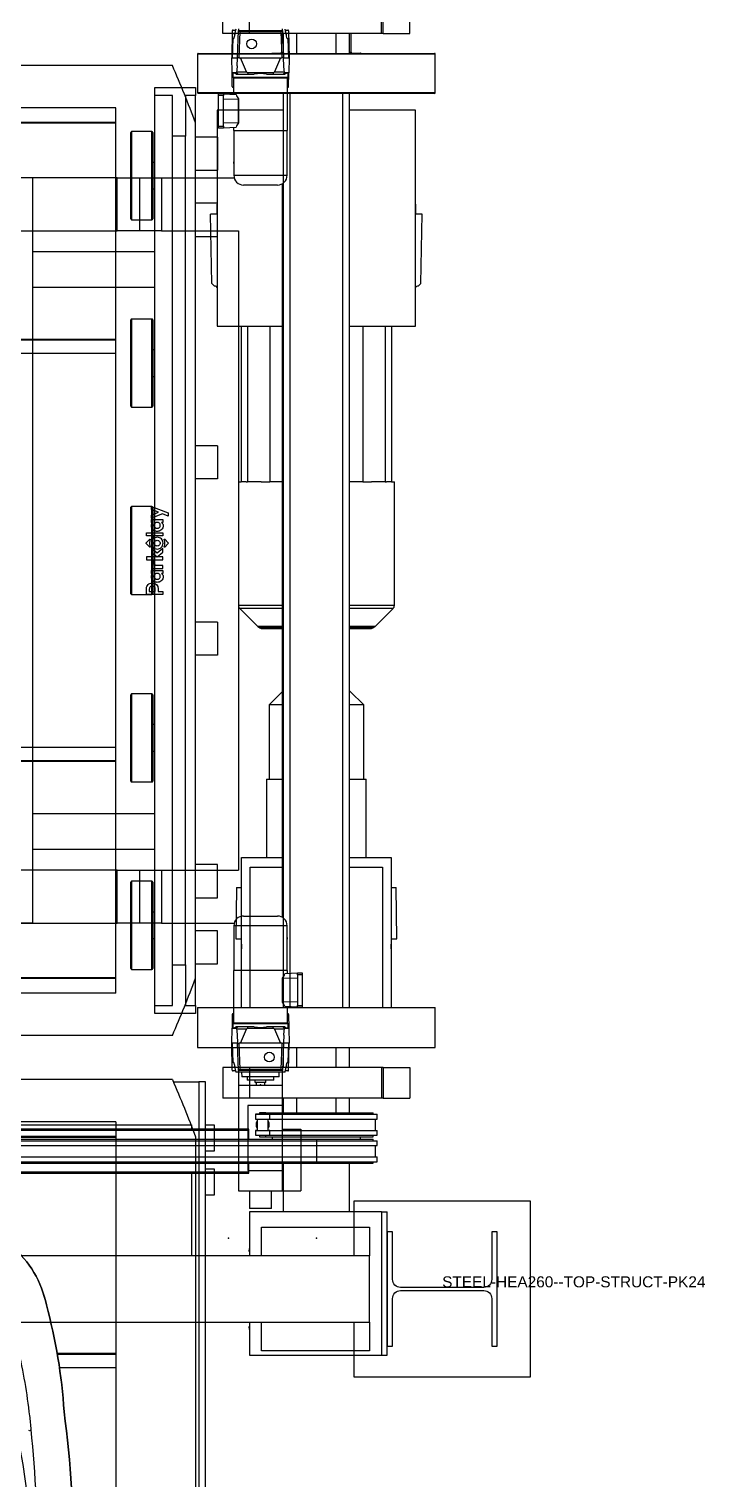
# Model space of a CAD drawing. Header units: millimetres. Extents: x 1221 to 3946, y 1119 to 5234.
# Drawn here: x 2786 to 2939.4, y 3969.9 to 4299 of the extents above; entities that cross this region are included whole.
import ezdxf

# ---------------------------------------------------------------- set-up
doc = ezdxf.new("R2010")
doc.units = ezdxf.units.MM
doc.set_wipeout_variables(frame=1)
doc.linetypes.add('PHANTOM', pattern=[12.7, 6.35, -1.27, 1.27, -1.27, 1.27, -1.27])
for name, color, linetype in [('PK24-LOGO', 7, 'Continuous'), ('PK24E', 7, 'Continuous'), ('PK24E-COMP-CAR', 7, 'Continuous'), ('PK24E-STRUCT-STEEL', 254, 'Continuous'), ('PKE24E-HIDDEN', 7, 'Continuous')]:
    doc.layers.add(name, color=color, linetype=linetype)
for name, color, linetype, true_color in [('PK24E-COMP-PALLET', 132, 'Continuous', 0x00b7c8), ('PK24E-HELPER', 253, 'PHANTOM', 0xa1a1a1), ('PK24E-SYS-LIFT', 31, 'Continuous', 0xffcc5a), ('PK24E-SYS-SHELF', 31, 'Continuous', 0xffcc5a)]:
    doc.layers.add(name, color=color, linetype=linetype, true_color=true_color)
doc.styles.get("Standard").update_dxf_attribs({"font": 'arial.ttf'})

# ---------------------------------------------------------------- blocks, each defined once
blk = doc.blocks.new('ELIFTTT-CHASIS--TOP-COMP-PKE24')
at = {"layer": 'PK24E-SYS-LIFT'}
for p, q in [((275.86, 117.85), (275.75, 111.75)), ((275.94, 116.1), (275.79, 111.75)), ((275.96, 115.62), (275.92, 115.63)), ((275.94, 116.1), (276.18, 116.1)), ((276.06, 118.05), (276.61, 118.05)), ((277.04, 111.91), (277.26, 117.91)), ((277.28, 118.3), (277.26, 117.91)), ((277.55, 117.61), (277.26, 117.91)), ((277.26, 117.91), (287.24, 117.91)), ((277.55, 117.61), (277.34, 111.91)), ((286.95, 117.61), (277.55, 117.61)), ((287.24, 117.91), (286.95, 117.61)), ((287.16, 111.91), (286.95, 117.61)), ((287.24, 117.91), (287.22, 118.3)), ((287.24, 117.91), (287.46, 111.91)), ((287.89, 118.05), (288.44, 118.05)), ((288.32, 116.1), (288.56, 116.1)), ((288.71, 111.75), (288.56, 116.1)), ((288.64, 117.85), (288.75, 111.75)), ((275.88, 114.18), (275.91, 114.17)), ((277.03, 111.69), (277.34, 111.91)), ((277.04, 111.91), (277.03, 111.69)), ((277.41, 111.75), (277.34, 111.91)), ((287.09, 111.75), (287.16, 111.91)), ((287.47, 111.69), (287.16, 111.91)), ((287.46, 111.91), (287.47, 111.69)), ((275.67, 111.75), (275.73, 108.41)), ((275.67, 111.75), (277.04, 111.75)), ((276.97, 109.94), (277.03, 111.69)), ((277.41, 111.75), (277.69, 111.75)), ((279.06, 108.55), (277.69, 111.75)), ((277.69, 111.75), (286.81, 111.75)), ((286.81, 111.75), (285.44, 108.55)), ((286.81, 111.75), (287.09, 111.75)), ((287.46, 111.75), (288.83, 111.75)), ((287.53, 109.94), (287.47, 111.69)), ((288.77, 108.41), (288.83, 111.75)), ((275.73, 108.41), (276, 108.14)), ((275.73, 108.41), (276.78, 108.41)), ((275.86, 105.25), (275.81, 108.33)), ((276, 108.31), (276, 107.35)), ((276, 107.35), (288.5, 107.35)), ((276.1, 107.18), (276.1, 103.44)), ((276.1, 107.18), (282.25, 107.18)), ((276.78, 108.41), (277.13, 108)), ((277.13, 108), (276.81, 108)), ((276.83, 108.55), (279.06, 108.55)), ((279.43, 108), (277.13, 108)), ((279.06, 108.55), (279.3, 108.41)), ((279.3, 108.41), (285.2, 108.41)), ((279.3, 108.41), (279.43, 108)), ((280.85, 108), (279.43, 108)), ((282.25, 107.18), (288.4, 107.18)), ((285.07, 108), (283.65, 108)), ((285.2, 108.41), (285.07, 108)), ((287.37, 108), (285.07, 108)), ((285.2, 108.41), (285.44, 108.55)), ((285.44, 108.55), (287.67, 108.55)), ((287.72, 108.41), (287.37, 108)), ((287.69, 108), (287.37, 108)), ((287.72, 108.41), (288.77, 108.41)), ((288.4, 95.25), (288.4, 107.18)), ((288.5, 108.14), (288.77, 108.41)), ((288.5, 107.35), (288.5, 108.31)), ((288.64, 105.25), (288.69, 108.33)), ((272.75, 103.18), (272.75, 103.68)), ((272.75, 103.68), (273.85, 103.68)), ((272.75, 96.28), (272.75, 103.18)), ((273.85, 103.18), (272.75, 103.18)), ((273.85, 103.68), (273.85, 103.18)), ((273.85, 103.56), (276.71, 103.41)), ((273.85, 96.28), (273.85, 103.18)), ((273.85, 102.45), (277.25, 102.38)), ((276.06, 105.05), (276.1, 105.05)), ((277.25, 102.45), (277.25, 102.38)), ((277.25, 97.08), (277.25, 102.38)), ((277.25, 102.38), (277.25, 102.38)), ((277.3, 102.38), (277.25, 102.38)), ((277.3, 97.08), (277.3, 102.38)), ((288.4, 105.05), (288.44, 105.05)), ((272.75, 95.78), (272.75, 96.28)), ((272.75, 96.28), (273.85, 96.28)), ((273.85, 95.78), (272.75, 95.78)), ((273.85, 97), (277.25, 97.08)), ((273.85, 96.28), (273.85, 95.78)), ((273.85, 95.9), (276.71, 96.05)), ((276.1, 96.02), (276.1, 95.25)), ((277.25, 97.08), (277.25, 97.08)), ((277.25, 97.01), (277.25, 97.08)), ((277.3, 97.08), (277.25, 97.08)), ((276.1, 95.25), (288.4, 95.25)), ((276.2, 95.25), (276.2, 88.12)), ((288.3, 85.1), (288.3, 95.25)), ((276.2, 88.12), (276.2, 87.8)), ((276.2, 87.8), (276.2, 85.1)), ((249.75, 84.5), (68.85, 84.5)), ((249.75, 72.5), (249.75, 84.5)), ((249.75, 84.5), (254.75, 84.5)), ((254.75, 84.5), (254.75, 72.5)), ((254.75, 84.5), (259.75, 84.5)), ((259.75, 84.5), (259.75, 72.5)), ((259.75, 84.5), (276.28, 84.5)), ((276.2, 85.1), (288.3, 85.1)), ((286.1, 82.9), (278.4, 82.9)), ((287.25, -83.22), (287.25, 83.22)), ((81.39, 72.5), (249.75, 72.5)), ((254.75, 72.5), (249.75, 72.5)), ((259.75, 72.5), (254.75, 72.5)), ((259.75, 72.5), (277.25, 72.5)), ((277.25, 72.5), (277.25, -72.5)), ((249.75, -72.5), (81.39, -72.5)), ((249.75, -84.5), (249.75, -72.5)), ((249.75, -72.5), (254.75, -72.5)), ((254.75, -72.5), (254.75, -84.5)), ((254.75, -72.5), (259.75, -72.5)), ((259.75, -72.5), (259.75, -84.5)), ((259.75, -72.5), (277.25, -72.5)), ((201.2, -84.5), (249.75, -84.5)), ((254.75, -84.5), (249.75, -84.5)), ((259.75, -84.5), (254.75, -84.5)), ((259.75, -84.5), (276.28, -84.5)), ((276.2, -85.1), (276.2, -95.25)), ((288.3, -85.1), (276.2, -85.1)), ((278.4, -82.9), (286.1, -82.9)), ((288.3, -87.8), (288.3, -85.1)), ((288.3, -88.12), (288.3, -87.8)), ((288.3, -95.25), (288.3, -88.12)), ((276.1, -95.25), (276.1, -107.18)), ((288.4, -95.25), (276.1, -95.25)), ((288.4, -96.02), (288.4, -95.25)), ((287.2, -97.08), (287.2, -102.38)), ((287.2, -97.08), (287.25, -97.08)), ((290.65, -97), (287.25, -97.08)), ((287.25, -97.01), (287.25, -97.08)), ((287.25, -97.08), (287.25, -102.38)), ((287.25, -97.08), (287.25, -97.08)), ((290.65, -95.9), (287.79, -96.05)), ((290.65, -96.28), (290.65, -95.78)), ((290.65, -95.78), (291.75, -95.78)), ((291.75, -96.28), (290.65, -96.28)), ((290.65, -96.28), (290.65, -103.18)), ((291.75, -95.78), (291.75, -96.28)), ((291.75, -96.28), (291.75, -103.18)), ((275.86, -105.25), (275.81, -108.33)), ((276.1, -105.05), (276.06, -105.05)), ((287.2, -102.38), (287.25, -102.38)), ((290.65, -102.45), (287.25, -102.38)), ((287.25, -102.38), (287.25, -102.38)), ((287.25, -102.45), (287.25, -102.38)), ((290.65, -103.56), (287.79, -103.41)), ((288.4, -107.18), (288.4, -103.44)), ((288.44, -105.05), (288.4, -105.05)), ((288.64, -105.25), (288.69, -108.33)), ((290.65, -103.18), (291.75, -103.18)), ((290.65, -103.68), (290.65, -103.18)), ((291.75, -103.68), (290.65, -103.68)), ((291.75, -103.18), (291.75, -103.68)), ((275.73, -108.41), (275.67, -111.75)), ((276, -108.14), (275.73, -108.41)), ((276.78, -108.41), (275.73, -108.41)), ((276, -107.35), (276, -108.31)), ((288.5, -107.35), (276, -107.35)), ((282.25, -107.18), (276.1, -107.18)), ((276.78, -108.41), (277.13, -108)), ((276.81, -108), (277.13, -108)), ((279.06, -108.55), (276.83, -108.55)), ((277.13, -108), (279.43, -108)), ((277.69, -111.75), (279.06, -108.55)), ((279.3, -108.41), (279.06, -108.55)), ((279.3, -108.41), (279.43, -108)), ((285.2, -108.41), (279.3, -108.41)), ((279.43, -108), (280.85, -108)), ((288.4, -107.18), (282.25, -107.18)), ((283.65, -108), (285.07, -108)), ((285.2, -108.41), (285.07, -108)), ((285.07, -108), (287.37, -108)), ((285.44, -108.55), (285.2, -108.41)), ((285.44, -108.55), (286.81, -111.75)), ((287.67, -108.55), (285.44, -108.55)), ((287.72, -108.41), (287.37, -108)), ((287.37, -108), (287.69, -108)), ((288.77, -108.41), (287.72, -108.41)), ((288.5, -108.31), (288.5, -107.35)), ((288.77, -108.41), (288.5, -108.14)), ((288.83, -111.75), (288.77, -108.41)), ((277.04, -111.75), (275.67, -111.75)), ((275.86, -117.85), (275.75, -111.75)), ((275.79, -111.75), (275.94, -116.1)), ((276.97, -109.94), (277.03, -111.69)), ((277.03, -111.69), (277.34, -111.91)), ((277.04, -111.91), (277.03, -111.69)), ((277.41, -111.75), (277.34, -111.91)), ((277.69, -111.75), (277.41, -111.75)), ((286.81, -111.75), (277.69, -111.75)), ((287.09, -111.75), (286.81, -111.75)), ((287.09, -111.75), (287.16, -111.91)), ((287.47, -111.69), (287.16, -111.91)), ((287.46, -111.91), (287.47, -111.69)), ((288.83, -111.75), (287.46, -111.75)), ((287.53, -109.94), (287.47, -111.69)), ((288.56, -116.1), (288.71, -111.75)), ((288.64, -117.85), (288.75, -111.75)), ((277.26, -117.91), (277.04, -111.91)), ((277.34, -111.91), (277.55, -117.61)), ((286.95, -117.61), (287.16, -111.91)), ((287.46, -111.91), (287.24, -117.91)), ((288.62, -114.18), (288.59, -114.17)), ((276.18, -116.1), (275.94, -116.1)), ((276.61, -118.05), (276.06, -118.05)), ((277.28, -118.3), (276.68, -118.3)), ((277.25, -118.3), (277.25, -121.25)), ((277.26, -117.91), (277.55, -117.61)), ((287.24, -117.91), (277.26, -117.91)), ((277.26, -117.91), (277.28, -118.3)), ((287.22, -118.3), (277.28, -118.3)), ((277.55, -117.61), (286.95, -117.61)), ((277.97, -118.3), (278.03, -119.4)), ((286.47, -119.4), (286.53, -118.3)), ((286.95, -117.61), (287.24, -117.91)), ((287.22, -118.3), (287.24, -117.91)), ((287.82, -118.3), (287.22, -118.3)), ((287.25, -121.25), (287.25, -118.3)), ((288.44, -118.05), (287.89, -118.05)), ((288.56, -116.1), (288.32, -116.1)), ((288.54, -115.62), (288.58, -115.63)), ((277.25, -121.25), (287.25, -121.25)), ((277.25, -121.25), (277.25, -145.25)), ((286.47, -119.4), (278.03, -119.4)), ((279.25, -119.4), (279.25, -120.1)), ((285.25, -120.1), (279.25, -120.1)), ((281, -120.1), (281, -120.6)), ((281, -120.6), (281.1, -120.7)), ((281, -120.6), (283.5, -120.6)), ((283.4, -120.7), (281.1, -120.7)), ((281.25, -120.7), (281.25, -121.25)), ((283.25, -121.25), (283.25, -120.7)), ((283.4, -120.7), (283.5, -120.6)), ((283.5, -120.6), (283.5, -120.1)), ((285.25, -120.1), (285.25, -119.4)), ((287.25, -125.85), (287.25, -121.25)), ((287.25, -125.85), (279.35, -125.85)), ((279.35, -125.85), (279.35, -140.65)), ((281.1, -127.88), (281.1, -128.98)), ((282.02, -127.88), (281.1, -127.88)), ((282.02, -127.55), (282.02, -127.88)), ((283.48, -127.55), (282.02, -127.55)), ((283.48, -127.88), (283.48, -127.55)), ((284.4, -127.88), (283.48, -127.88)), ((284.4, -128.98), (284.4, -127.88)), ((287.25, -140.65), (287.25, -125.85)), ((281.1, -128.98), (281.48, -128.98)), ((281.1, -131.52), (281.1, -132.62)), ((281.48, -131.52), (281.1, -131.52)), ((281.48, -128.98), (281.48, -131.52)), ((284.02, -128.98), (284.4, -128.98)), ((284.02, -131.52), (284.02, -128.98)), ((284.4, -131.52), (284.02, -131.52)), ((284.4, -132.62), (284.4, -131.52)), ((287.25, -131.25), (291.45, -131.25)), ((291.45, -131.25), (291.45, -145.25)), ((281.1, -132.62), (282.02, -132.62)), ((282.02, -132.62), (282.02, -132.95)), ((282.02, -132.95), (283.48, -132.95)), ((283.48, -132.62), (284.4, -132.62)), ((283.48, -132.95), (283.48, -132.62)), ((279.35, -140.65), (287.25, -140.65)), ((287.25, -145.25), (287.25, -140.65)), ((277.25, -145.25), (287.25, -145.25)), ((279.75, -145.25), (279.75, -149.25)), ((284.75, -149.25), (284.75, -145.25)), ((287.25, -145.25), (291.45, -145.25)), ((284.75, -149.25), (279.75, -149.25))]:
    blk.add_line(p, q, dxfattribs=at)
for centre in [(280.25, 114.91), (284.25, -114.91)]:
    blk.add_circle(centre, 1.1, dxfattribs=at)
for centre, radius, start, end in [((276.06, 117.85), 0.2, 90, 179), ((276.75, 117), 0.45, 132.2453, 204.5747), ((287.75, 117), 0.45, 335.4253, 47.7547), ((288.44, 117.85), 0.2, 1, 90), ((276.2, 107.35), 0.2, 180, 240), ((282.25, 101.91), 6.25, 77.0707, 102.9293), ((288.3, 107.35), 0.2, 300, 0), ((276.06, 105.25), 0.2, 181, 270), ((282.25, 106.03), 6.15, 215.6016, 216.4055), ((288.44, 105.25), 0.2, 270, 359), ((282.25, 93.43), 6.15, 143.5945, 144.3984), ((278.4, 85.1), 2.2, 180, 270), ((286.1, 85.1), 2.2, 270, 0), ((278.4, -85.1), 2.2, 90, 180), ((286.1, -85.1), 2.2, 0, 90), ((282.25, -93.43), 6.15, 323.5945, 324.3984), ((276.06, -105.25), 0.2, 90, 179), ((282.25, -106.03), 6.15, 35.6016, 36.4055), ((288.44, -105.25), 0.2, 1, 90), ((276.2, -107.35), 0.2, 120, 180), ((282.25, -101.91), 6.25, 257.0707, 282.9293), ((288.3, -107.35), 0.2, 0, 60), ((276.06, -117.85), 0.2, 181, 270), ((276.75, -117), 0.45, 155.4253, 227.7547), ((287.75, -117), 0.45, 312.2453, 24.5747), ((288.44, -117.85), 0.2, 270, 359), ((282.75, -130.25), 1.5, 147.8509, 212.1491), ((282.75, -130.25), 1.5, 327.8509, 32.1491)]:
    blk.add_arc(centre, radius, start, end, dxfattribs=at)
for centre, major_axis, ratio, start_param, end_param in [((305.67, 111.06), (0, 29.91), 0.99939, 1.327153, 1.396535), ((258.83, 111.06), (0, 29.91), 0.99939, 4.886651, 4.956033), ((304.57, 27.64), (-17.65, 106.42), 0.210216, 0.652517, 0.672911), ((259.93, 27.64), (17.65, 106.42), 0.210212, 5.610299, 5.630699), ((305.37, 85.52), (-26.34, 26.35), 0.507159, 0.207962, 0.215452), ((259.13, 85.52), (26.34, 26.35), 0.507143, 6.067743, 6.075233), ((282.25, 105.66), (-4.43, 4.6), 0.92858, 1.214489, 1.388243), ((282.25, 93.8), (4.43, 4.6), 0.92858, 1.75335, 1.927104), ((282.25, -93.8), (4.43, 4.6), 0.92858, 4.894943, 5.068696), ((282.25, -105.66), (-4.43, 4.6), 0.92858, 4.356082, 4.529835), ((305.37, -85.52), (26.34, 26.35), 0.507143, 2.92615, 2.93364), ((304.57, -27.64), (17.65, 106.42), 0.210212, 2.468706, 2.489106), ((259.93, -27.64), (-17.65, 106.42), 0.210216, 3.79411, 3.814504), ((259.13, -85.52), (-26.34, 26.35), 0.507159, 3.349555, 3.357045), ((305.67, -111.06), (0, 29.91), 0.99939, 1.745058, 1.81444), ((258.83, -111.06), (0, 29.91), 0.99939, 4.468745, 4.538127)]:
    blk.add_ellipse(centre, major_axis=major_axis, ratio=ratio, start_param=start_param, end_param=end_param, dxfattribs=at)
for points, knots in [([(275.89, 114.18), (275.89, 114.18), (275.89, 114.16), (275.89, 114.22), (275.9, 114.37), (275.9, 114.62), (275.9, 114.9), (275.91, 115.18), (275.91, 115.43), (275.92, 115.58), (275.92, 115.64), (275.92, 115.63), (275.92, 115.63)], [0, 0, 0, 0, 0.000422, 0.125216, 0.249969, 0.374831, 0.499914, 0.625089, 0.750116, 0.875001, 0.999834, 1, 1, 1, 1]), ([(275.92, 115.24), (275.92, 115.23), (275.92, 115.15), (275.91, 114.97), (275.9, 114.73), (275.9, 114.53), (275.9, 114.43), (275.9, 114.39)], [0, 0, 0, 0, 0.041978, 0.30628, 0.570431, 0.834353, 1, 1, 1, 1]), ([(275.92, 114.19), (275.92, 114.19), (275.93, 114.2), (275.94, 114.28), (275.96, 114.44), (275.97, 114.66), (275.99, 114.9), (275.99, 115.15), (275.99, 115.36), (275.98, 115.53), (275.97, 115.62), (275.97, 115.62), (275.96, 115.61)], [0, 0, 0, 0, 0.009511, 0.124894, 0.240611, 0.356456, 0.472081, 0.587302, 0.702221, 0.817124, 0.932235, 1, 1, 1, 1]), ([(276.24, 116.25), (276.23, 116.21), (276.21, 116.14), (276.19, 116.1), (276.19, 116.1), (276.18, 116.1)], [0, 0, 0, 0, 0.432931, 0.865827, 1, 1, 1, 1]), ([(288.32, 116.1), (288.31, 116.11), (288.29, 116.12), (288.28, 116.18), (288.27, 116.23), (288.26, 116.25)], [0, 0, 0, 0, 0.43316, 0.866317, 1, 1, 1, 1]), ([(275.9, 114.39), (275.9, 114.33), (275.9, 114.24), (275.91, 114.21), (275.91, 114.2)], [0, 0, 0, 0, 0.571187, 1, 1, 1, 1]), ([(276.81, 108), (276.72, 108.05), (276.5, 108.18), (276.29, 108.29), (276.15, 108.34), (276.07, 108.36), (276.03, 108.35), (276, 108.34), (276, 108.31), (276, 108.31)], [0, 0, 0, 0, 0.189659, 0.44506, 0.57653, 0.707999, 0.799497, 0.930008, 1, 1, 1, 1]), ([(288.5, 108.31), (288.5, 108.31), (288.5, 108.34), (288.48, 108.35), (288.42, 108.36), (288.34, 108.34), (288.23, 108.29), (288.09, 108.23), (287.92, 108.14), (287.77, 108.05), (287.69, 108)], [0, 0, 0, 0, 0.053259, 0.184632, 0.316005, 0.44367, 0.571338, 0.702705, 0.834078, 1, 1, 1, 1]), ([(276.2, 87.8), (276.2, 87.8), (276.2, 87.81), (276.2, 87.83), (276.2, 87.87), (276.2, 87.92), (276.2, 87.98), (276.2, 88.03), (276.2, 88.08), (276.2, 88.11), (276.2, 88.12), (276.2, 88.12), (276.2, 88.12)], [0, 0, 0, 0, 0.106425, 0.212833, 0.319704, 0.427399, 0.535627, 0.643879, 0.751778, 0.859172, 0.966191, 1, 1, 1, 1]), ([(288.3, -87.8), (288.3, -87.8), (288.3, -87.81), (288.3, -87.83), (288.3, -87.87), (288.3, -87.92), (288.3, -87.98), (288.3, -88.03), (288.3, -88.08), (288.3, -88.11), (288.3, -88.12), (288.3, -88.12), (288.3, -88.12)], [0, 0, 0, 0, 0.106425, 0.212833, 0.319705, 0.427399, 0.535627, 0.64388, 0.751778, 0.859172, 0.966191, 1, 1, 1, 1]), ([(276, -108.31), (276, -108.31), (276, -108.34), (276.02, -108.35), (276.08, -108.36), (276.16, -108.34), (276.27, -108.29), (276.41, -108.23), (276.58, -108.14), (276.73, -108.05), (276.81, -108)], [0, 0, 0, 0, 0.053259, 0.184632, 0.316005, 0.44367, 0.571338, 0.702705, 0.834078, 1, 1, 1, 1]), ([(287.69, -108), (287.78, -108.05), (288, -108.18), (288.21, -108.29), (288.35, -108.34), (288.43, -108.36), (288.47, -108.35), (288.5, -108.34), (288.5, -108.31), (288.5, -108.31)], [0, 0, 0, 0, 0.189659, 0.44506, 0.57653, 0.707999, 0.799497, 0.930008, 1, 1, 1, 1]), ([(288.58, -114.19), (288.58, -114.19), (288.57, -114.2), (288.56, -114.28), (288.54, -114.44), (288.53, -114.66), (288.51, -114.9), (288.51, -115.15), (288.51, -115.36), (288.52, -115.53), (288.53, -115.62), (288.53, -115.62), (288.54, -115.61)], [0, 0, 0, 0, 0.009511, 0.124893, 0.240611, 0.356456, 0.472081, 0.587302, 0.702221, 0.817124, 0.932235, 1, 1, 1, 1]), ([(288.61, -114.18), (288.61, -114.18), (288.61, -114.16), (288.61, -114.22), (288.6, -114.37), (288.6, -114.62), (288.6, -114.9), (288.59, -115.18), (288.59, -115.43), (288.58, -115.58), (288.58, -115.64), (288.58, -115.63), (288.58, -115.63)], [0, 0, 0, 0, 0.000422, 0.125216, 0.249969, 0.374831, 0.499914, 0.625089, 0.750116, 0.875001, 0.999834, 1, 1, 1, 1]), ([(288.58, -115.24), (288.58, -115.23), (288.58, -115.15), (288.59, -114.97), (288.6, -114.73), (288.6, -114.53), (288.6, -114.43), (288.6, -114.39)], [0, 0, 0, 0, 0.041978, 0.306281, 0.570431, 0.834353, 1, 1, 1, 1]), ([(288.6, -114.39), (288.6, -114.33), (288.6, -114.23), (288.59, -114.2), (288.59, -114.18)], [0, 0, 0, 0, 0.500013, 1, 1, 1, 1]), ([(276.18, -116.1), (276.19, -116.11), (276.21, -116.12), (276.22, -116.18), (276.23, -116.23), (276.24, -116.25)], [0, 0, 0, 0, 0.43316, 0.866325, 1, 1, 1, 1]), ([(276.67, -118.28), (276.67, -118.28), (276.67, -118.3), (276.68, -118.3), (276.68, -118.3)], [0, 0, 0, 0, 0.485402, 1, 1, 1, 1]), ([(287.82, -118.3), (287.82, -118.3), (287.83, -118.3), (287.83, -118.28), (287.83, -118.28)], [0, 0, 0, 0, 0.487803, 1, 1, 1, 1]), ([(288.26, -116.25), (288.27, -116.21), (288.29, -116.14), (288.31, -116.1), (288.31, -116.1), (288.32, -116.1)], [0, 0, 0, 0, 0.432931, 0.865827, 1, 1, 1, 1]), ([(282.41, -121.25), (282.39, -121.24), (282.34, -121.21), (282.25, -121.2), (282.16, -121.21), (282.11, -121.24), (282.09, -121.25)], [0, 0, 0, 0, 0.230406, 0.49981, 0.78779, 1, 1, 1, 1])]:
    blk.add_open_spline(points, degree=3, knots=knots, dxfattribs=at)
blk = doc.blocks.new('ELIFTTT-TT--TOP-COMP-PKE24')
at = {"layer": 'PK24E-SYS-LIFT'}
for p, q in [((258.3, 103.22), (258.3, 105)), ((258.3, 105), (267.5, 105)), ((262.25, 103.22), (258.3, 103.22)), ((258.3, -103.22), (258.3, 103.22)), ((262.25, 94), (262.25, 103.22)), ((267.5, 103.22), (265.25, 103.22)), ((265.25, 103.22), (265.25, 94)), ((267.5, 105), (267.5, 103.22)), ((267.5, -103.22), (267.5, 103.22)), ((252.8, 75.2), (252.8, 94.8)), ((257.6, 95), (253, 95)), ((253, 95), (253, 75)), ((257.6, 75), (257.6, 95)), ((257.8, 94.8), (257.8, 75.2)), ((265.25, 94), (262.25, 94)), ((262.25, -94), (262.25, 94)), ((265.25, -94), (265.25, 94)), ((272.5, 93.75), (267.5, 93.75)), ((272.5, 93.75), (272.5, 86.25)), ((258.3, 88), (257.8, 88)), ((267.5, 86.25), (272.5, 86.25)), ((230.5, 84.5), (-230.5, 84.5)), ((230.5, 84.5), (230.5, -84.5)), ((257.8, 82), (258.3, 82)), ((272.5, 78.75), (267.5, 78.75)), ((272.5, 71.25), (272.5, 78.75)), ((253, 75), (257.6, 75)), ((267.5, 71.25), (272.5, 71.25)), ((258.3, 67.75), (230.5, 67.75)), ((230.5, 59.75), (258.3, 59.75)), ((252.8, 32.7), (252.8, 52.3)), ((257.6, 52.5), (253, 52.5)), ((253, 52.5), (253, 32.5)), ((257.6, 32.5), (257.6, 52.5)), ((257.8, 52.3), (257.8, 32.7)), ((258.3, 45.5), (257.8, 45.5)), ((257.8, 39.5), (258.3, 39.5)), ((253, 32.5), (257.6, 32.5)), ((272.5, 23.75), (267.5, 23.75)), ((272.5, 23.75), (272.5, 16.25)), ((272.5, 16.25), (267.5, 16.25)), ((257.6, 10), (253, 10)), ((253, 10), (253, -10)), ((257.6, -10), (257.6, 10)), ((252.8, -9.8), (252.8, 9.8)), ((257.8, 9.8), (257.8, -9.8)), ((258.3, 3), (257.8, 3)), ((257.8, -3), (258.3, -3)), ((253, -10), (257.6, -10)), ((272.5, -16.25), (267.5, -16.25)), ((272.5, -16.25), (272.5, -23.75)), ((272.5, -23.75), (267.5, -23.75)), ((252.8, -52.3), (252.8, -32.7)), ((257.6, -32.5), (253, -32.5)), ((253, -32.5), (253, -52.5)), ((257.6, -52.5), (257.6, -32.5)), ((257.8, -32.7), (257.8, -52.3)), ((258.3, -39.5), (257.8, -39.5)), ((257.8, -45.5), (258.3, -45.5)), ((253, -52.5), (257.6, -52.5)), ((258.3, -59.75), (230.5, -59.75)), ((230.5, -67.75), (258.3, -67.75)), ((272.5, -71.25), (267.5, -71.25)), ((272.5, -78.75), (272.5, -71.25)), ((252.8, -94.8), (252.8, -75.2)), ((257.6, -75), (253, -75)), ((253, -75), (253, -95)), ((257.6, -95), (257.6, -75)), ((257.8, -75.2), (257.8, -94.8)), ((267.5, -78.75), (272.5, -78.75)), ((258.3, -82), (257.8, -82)), ((230.5, -84.5), (-230.5, -84.5)), ((257.8, -88), (258.3, -88)), ((272.5, -86.25), (267.5, -86.25)), ((272.5, -93.75), (272.5, -86.25)), ((253, -95), (257.6, -95)), ((262.25, -94), (265.25, -94)), ((262.25, -103.22), (262.25, -94)), ((265.25, -94), (265.25, -103.22)), ((267.5, -93.75), (272.5, -93.75)), ((258.3, -105), (258.3, -103.22)), ((258.3, -103.22), (262.25, -103.22)), ((267.5, -105), (258.3, -105)), ((265.25, -103.22), (267.5, -103.22)), ((267.5, -103.22), (267.5, -105))]:
    blk.add_line(p, q, dxfattribs=at)
for centre, start, end in [((253, 94.8), 90, 180), ((257.6, 94.8), 0, 90), ((253, 75.2), 180, 270), ((257.6, 75.2), 270, 0), ((253, 52.3), 90, 180), ((257.6, 52.3), 0, 90), ((253, 32.7), 180, 270), ((257.6, 32.7), 270, 0), ((253, 9.8), 90, 180), ((257.6, 9.8), 0, 90), ((253, -9.8), 180, 270), ((257.6, -9.8), 270, 0), ((253, -32.7), 90, 180), ((257.6, -32.7), 0, 90), ((253, -52.3), 180, 270), ((257.6, -52.3), 270, 0), ((253, -75.2), 90, 180), ((257.6, -75.2), 0, 90), ((253, -94.8), 180, 270), ((257.6, -94.8), 270, 0)]:
    blk.add_arc(centre, 0.2, start, end, dxfattribs=at)
blk = doc.blocks.new('LOGO----DECOR-PK24')
at = {"layer": 'PK24-LOGO'}
for p, q in [((-10, 2.13), (-8.71, 2.13)), ((-10, -1.62), (-10, 2.13)), ((-9.29, 1.47), (-9.29, 0.11)), ((-8.76, 1.47), (-9.29, 1.47)), ((-9.29, 0.11), (-8.76, 0.11)), ((-8.61, 1.46), (-8.76, 1.47)), ((-8.76, 0.11), (-8.61, 0.13)), ((-8.71, 2.13), (-8.43, 2.11)), ((-8.48, 1.42), (-8.61, 1.46)), ((-8.61, 0.13), (-8.48, 0.17)), ((-8.36, 1.35), (-8.48, 1.42)), ((-8.48, 0.17), (-8.36, 0.23)), ((-8.43, 2.11), (-8.3, 2.07)), ((-8.26, 1.27), (-8.36, 1.35)), ((-8.36, 0.23), (-8.26, 0.31)), ((-8.3, 2.07), (-8.17, 2.03)), ((-8.19, 1.17), (-8.26, 1.27)), ((-8.26, 0.31), (-8.19, 0.41)), ((-8.13, 1.05), (-8.19, 1.17)), ((-8.19, 0.41), (-8.13, 0.53)), ((-8.17, 2.03), (-7.94, 1.9)), ((-8.09, 0.93), (-8.13, 1.05)), ((-8.13, 0.53), (-8.09, 0.66)), ((-8.08, 0.79), (-8.09, 0.93)), ((-8.09, 0.66), (-8.08, 0.79)), ((-7.94, 1.9), (-7.74, 1.74)), ((-7.74, 1.74), (-7.58, 1.55)), ((-7.58, 0.04), (-7.74, -0.16)), ((-7.58, 1.55), (-7.46, 1.32)), ((-7.46, 0.27), (-7.58, 0.04)), ((-7.46, 1.32), (-7.38, 1.06)), ((-7.38, 0.52), (-7.46, 0.27)), ((-7.38, 1.06), (-7.36, 0.79)), ((-7.36, 0.79), (-7.38, 0.52)), ((-7.19, -0.02), (-7.16, 0.13)), ((-7.16, 0.13), (-7.11, 0.26)), ((-7.11, 0.26), (-6.98, 0.49)), ((-6.98, 0.49), (-6.82, 0.68)), ((-6.82, 0.68), (-6.62, 0.82)), ((-6.62, 0.82), (-6.41, 0.92)), ((-6.42, 0.06), (-6.48, -0.05)), ((-6.33, 0.17), (-6.42, 0.06)), ((-6.41, 0.92), (-6.19, 0.98)), ((-6.23, 0.25), (-6.33, 0.17)), ((-6.11, 0.31), (-6.23, 0.25)), ((-6.19, 0.98), (-5.97, 1)), ((-5.98, 0.35), (-6.11, 0.31)), ((-5.84, 0.36), (-5.98, 0.35)), ((-5.97, 1), (-5.74, 0.98)), ((-5.71, 0.35), (-5.84, 0.36)), ((-5.74, 0.98), (-5.53, 0.92)), ((-5.58, 0.31), (-5.71, 0.35)), ((-5.47, 0.24), (-5.58, 0.31)), ((-5.53, 0.92), (-5.35, 0.82)), ((-5.37, 0.16), (-5.47, 0.24)), ((-5.29, 0.06), (-5.37, 0.16)), ((-5.35, 0.82), (-5.21, 0.7)), ((-5.23, -0.06), (-5.29, 0.06)), ((-5.21, 0.7), (-5.21, 0.95)), ((-5.21, 0.95), (-4.5, 0.95)), ((-4.5, 0.95), (-4.5, -1.62)), ((-3.41, 0.95), (-4.11, 0.95)), ((-4.11, 0.95), (-4.11, -1.62)), ((-3.41, 0.53), (-3.41, 0.95)), ((-3.36, 0.62), (-3.41, 0.53)), ((-3.37, -0.03), (-3.32, 0.06)), ((-3.29, 0.71), (-3.36, 0.62)), ((-3.32, 0.06), (-3.26, 0.13)), ((-3.22, 0.78), (-3.29, 0.71)), ((-3.26, 0.13), (-3.19, 0.19)), ((-3.14, 0.84), (-3.22, 0.78)), ((-3.19, 0.19), (-3.11, 0.23)), ((-3.05, 0.89), (-3.14, 0.84)), ((-3.11, 0.23), (-3.02, 0.26)), ((-2.94, 0.92), (-3.05, 0.89)), ((-3.02, 0.26), (-2.92, 0.27)), ((-2.83, 0.94), (-2.94, 0.92)), ((-2.92, 0.27), (-2.42, 0.27)), ((-2.7, 0.95), (-2.83, 0.94)), ((-2.42, 0.95), (-2.7, 0.95)), ((-2.42, 0.27), (-2.42, 0.95)), ((-1.42, 2.13), (-2.13, 2.13)), ((-2.13, 2.13), (-2.13, -1.62)), ((-1.42, -1.62), (-1.42, 2.13)), ((-0.37, 0.95), (-1.42, -0.33)), ((-0.61, -0.33), (0.44, 0.95)), ((0.44, 0.95), (-0.37, 0.95)), ((0.44, 0.19), (0.36, -0.06)), ((0.56, 0.41), (0.44, 0.19)), ((0.72, 0.61), (0.56, 0.41)), ((0.92, 0.77), (0.72, 0.61)), ((0.77, 1.32), (0.79, 1.37)), ((0.78, 1.26), (0.77, 1.32)), ((0.81, 1.24), (0.78, 1.26)), ((0.79, 1.37), (1.61, 2.19)), ((0.85, 1.23), (0.81, 1.24)), ((0.89, 1.24), (0.85, 1.23)), ((1.07, 1.32), (0.89, 1.24)), ((1.15, 0.9), (0.92, 0.77)), ((1.27, 1.37), (1.07, 1.32)), ((1.07, -0.08), (1.13, 0.03)), ((1.13, 0.03), (1.21, 0.12)), ((1.4, 0.98), (1.15, 0.9)), ((1.21, 0.12), (1.3, 0.2)), ((1.46, 1.41), (1.27, 1.37)), ((1.3, 0.2), (1.41, 0.26)), ((1.67, 1), (1.4, 0.98)), ((1.41, 0.26), (1.54, 0.3)), ((1.67, 1.42), (1.46, 1.41)), ((1.54, 0.3), (1.67, 0.31)), ((1.61, 2.19), (1.67, 2.21)), ((1.67, 2.21), (1.73, 2.19)), ((1.87, 1.41), (1.67, 1.42)), ((1.94, 0.98), (1.67, 1)), ((1.67, 0.31), (1.8, 0.3)), ((1.73, 2.19), (2.54, 1.37)), ((1.8, 0.3), (1.92, 0.26)), ((2.07, 1.37), (1.87, 1.41)), ((1.92, 0.26), (2.03, 0.2)), ((2.19, 0.9), (1.94, 0.98)), ((2.03, 0.2), (2.13, 0.12)), ((2.26, 1.32), (2.07, 1.37)), ((2.13, 0.12), (2.2, 0.03)), ((2.41, 0.77), (2.19, 0.9)), ((2.2, 0.03), (2.26, -0.08)), ((2.45, 1.24), (2.26, 1.32)), ((2.61, 0.61), (2.41, 0.77)), ((2.48, 1.23), (2.45, 1.24)), ((2.52, 1.24), (2.48, 1.23)), ((2.55, 1.26), (2.52, 1.24)), ((2.54, 1.37), (2.57, 1.32)), ((2.57, 1.32), (2.55, 1.26)), ((2.78, 0.41), (2.61, 0.61)), ((2.9, 0.19), (2.78, 0.41)), ((2.98, -0.06), (2.9, 0.19)), ((3.31, 2.13), (4.01, 2.13)), ((3.31, -1.62), (3.31, 2.13)), ((4.01, 2.13), (4.01, -1.62)), ((4.37, -0.02), (4.4, 0.13)), ((4.4, 0.13), (4.45, 0.26)), ((4.45, 0.26), (4.58, 0.49)), ((4.58, 0.49), (4.74, 0.68)), ((4.74, 0.68), (4.93, 0.82)), ((4.93, 0.82), (5.15, 0.92)), ((5.14, 0.06), (5.08, -0.05)), ((5.23, 0.17), (5.14, 0.06)), ((5.15, 0.92), (5.37, 0.98)), ((5.33, 0.25), (5.23, 0.17)), ((5.45, 0.31), (5.33, 0.25)), ((5.37, 0.98), (5.59, 1)), ((5.58, 0.35), (5.45, 0.31)), ((5.72, 0.36), (5.58, 0.35)), ((5.59, 1), (5.82, 0.98)), ((5.85, 0.35), (5.72, 0.36)), ((5.82, 0.98), (6.03, 0.92)), ((5.98, 0.31), (5.85, 0.35)), ((6.09, 0.24), (5.98, 0.31)), ((6.03, 0.92), (6.21, 0.82)), ((6.19, 0.16), (6.09, 0.24)), ((6.27, 0.06), (6.19, 0.16)), ((6.21, 0.82), (6.35, 0.7)), ((6.32, -0.06), (6.27, 0.06)), ((6.35, 0.7), (6.35, 0.95)), ((6.35, 0.95), (7.06, 0.95)), ((7.06, 0.95), (7.06, -1.62)), ((8.33, -1.51), (7.31, 0.95)), ((7.31, 0.95), (8.05, 0.95)), ((8.05, 0.95), (8.68, -0.63)), ((10, 0.95), (8.51, -2.81)), ((8.68, -0.63), (9.27, 0.95)), ((9.27, 0.95), (10, 0.95)), ((-9.29, -1.62), (-10, -1.62)), ((-8.71, -0.55), (-9.29, -0.55)), ((-9.29, -0.55), (-9.29, -1.62)), ((-8.43, -0.52), (-8.71, -0.55)), ((-8.3, -0.49), (-8.43, -0.52)), ((-8.17, -0.44), (-8.3, -0.49)), ((-7.94, -0.32), (-8.17, -0.44)), ((-7.74, -0.16), (-7.94, -0.32)), ((-7.22, -0.33), (-7.21, -0.17)), ((-7.21, -0.5), (-7.22, -0.33)), ((-7.21, -0.17), (-7.19, -0.02)), ((-7.19, -0.65), (-7.21, -0.5)), ((-7.16, -0.79), (-7.19, -0.65)), ((-7.1, -0.92), (-7.16, -0.79)), ((-6.97, -1.15), (-7.1, -0.92)), ((-6.81, -1.34), (-6.97, -1.15)), ((-6.62, -1.48), (-6.81, -1.34)), ((-6.41, -1.59), (-6.62, -1.48)), ((-6.52, -0.18), (-6.53, -0.33)), ((-6.53, -0.33), (-6.52, -0.47)), ((-6.48, -0.05), (-6.52, -0.18)), ((-6.52, -0.47), (-6.48, -0.6)), ((-6.48, -0.6), (-6.42, -0.72)), ((-6.42, -0.72), (-6.33, -0.82)), ((-6.19, -1.65), (-6.41, -1.59)), ((-6.33, -0.82), (-6.23, -0.9)), ((-6.23, -0.9), (-6.11, -0.97)), ((-5.98, -1.67), (-6.19, -1.65)), ((-6.11, -0.97), (-5.98, -1.01)), ((-5.98, -1.01), (-5.84, -1.02)), ((-5.74, -1.65), (-5.98, -1.67)), ((-5.84, -1.02), (-5.71, -1.01)), ((-5.53, -1.57), (-5.74, -1.65)), ((-5.71, -1.01), (-5.58, -0.97)), ((-5.58, -0.97), (-5.47, -0.9)), ((-5.35, -1.47), (-5.53, -1.57)), ((-5.47, -0.9), (-5.37, -0.82)), ((-5.37, -0.82), (-5.29, -0.72)), ((-5.21, -1.33), (-5.35, -1.47)), ((-5.29, -0.72), (-5.23, -0.6)), ((-5.2, -0.19), (-5.23, -0.06)), ((-5.23, -0.6), (-5.2, -0.47)), ((-5.21, -1.62), (-5.21, -1.33)), ((-5.21, -1.33), (-5.21, -1.33)), ((-4.5, -1.62), (-5.21, -1.62)), ((-5.19, -0.33), (-5.2, -0.19)), ((-5.2, -0.47), (-5.19, -0.33)), ((-4.11, -1.62), (-3.41, -1.62)), ((-3.41, -0.21), (-3.4, -0.12)), ((-3.41, -1.62), (-3.41, -0.21)), ((-3.4, -0.12), (-3.37, -0.03)), ((-2.13, -1.62), (-1.42, -1.62)), ((-1.42, -0.33), (-0.37, -1.62)), ((0.44, -1.62), (-0.61, -0.33)), ((-0.37, -1.62), (0.44, -1.62)), ((0.36, -0.06), (0.33, -0.33)), ((0.33, -0.33), (0.36, -0.6)), ((0.36, -0.6), (0.44, -0.85)), ((0.44, -0.85), (0.56, -1.08)), ((0.56, -1.08), (0.72, -1.28)), ((0.72, -1.28), (0.92, -1.44)), ((0.77, -1.98), (0.78, -1.93)), ((0.79, -2.04), (0.77, -1.98)), ((0.78, -1.93), (0.81, -1.9)), ((1.61, -2.85), (0.79, -2.04)), ((0.81, -1.9), (0.85, -1.89)), ((0.85, -1.89), (0.89, -1.9)), ((0.89, -1.9), (1.07, -1.98)), ((0.92, -1.44), (1.15, -1.56)), ((1.02, -0.33), (1.03, -0.2)), ((1.03, -0.46), (1.02, -0.33)), ((1.03, -0.2), (1.07, -0.08)), ((1.07, -0.59), (1.03, -0.46)), ((1.13, -0.7), (1.07, -0.59)), ((1.07, -1.98), (1.27, -2.04)), ((1.21, -0.79), (1.13, -0.7)), ((1.15, -1.56), (1.4, -1.64)), ((1.3, -0.87), (1.21, -0.79)), ((1.27, -2.04), (1.46, -2.07)), ((1.41, -0.93), (1.3, -0.87)), ((1.4, -1.64), (1.67, -1.67)), ((1.54, -0.97), (1.41, -0.93)), ((1.46, -2.07), (1.67, -2.09)), ((1.67, -0.98), (1.54, -0.97)), ((1.67, -2.88), (1.61, -2.85)), ((1.8, -0.97), (1.67, -0.98)), ((1.67, -1.67), (1.94, -1.64)), ((1.67, -2.09), (1.87, -2.07)), ((1.73, -2.85), (1.67, -2.88)), ((2.54, -2.04), (1.73, -2.85)), ((1.92, -0.93), (1.8, -0.97)), ((1.87, -2.07), (2.07, -2.04)), ((2.03, -0.87), (1.92, -0.93)), ((1.94, -1.64), (2.19, -1.56)), ((2.13, -0.79), (2.03, -0.87)), ((2.07, -2.04), (2.26, -1.98)), ((2.2, -0.7), (2.13, -0.79)), ((2.19, -1.56), (2.41, -1.44)), ((2.26, -0.59), (2.2, -0.7)), ((2.26, -0.08), (2.3, -0.2)), ((2.3, -0.46), (2.26, -0.59)), ((2.26, -1.98), (2.45, -1.9)), ((2.3, -0.2), (2.31, -0.33)), ((2.31, -0.33), (2.3, -0.46)), ((2.41, -1.44), (2.61, -1.28)), ((2.45, -1.9), (2.48, -1.89)), ((2.48, -1.89), (2.52, -1.9)), ((2.52, -1.9), (2.55, -1.93)), ((2.57, -1.98), (2.54, -2.04)), ((2.55, -1.93), (2.57, -1.98)), ((2.61, -1.28), (2.78, -1.08)), ((2.78, -1.08), (2.9, -0.85)), ((2.9, -0.85), (2.98, -0.6)), ((3, -0.33), (2.98, -0.06)), ((2.98, -0.6), (3, -0.33)), ((4.01, -1.62), (3.31, -1.62)), ((4.34, -0.17), (4.37, -0.02)), ((4.34, -0.33), (4.34, -0.17)), ((4.34, -0.5), (4.34, -0.33)), ((4.37, -0.65), (4.34, -0.5)), ((4.4, -0.79), (4.37, -0.65)), ((4.46, -0.92), (4.4, -0.79)), ((4.59, -1.15), (4.46, -0.92)), ((4.75, -1.34), (4.59, -1.15)), ((4.94, -1.48), (4.75, -1.34)), ((5.15, -1.59), (4.94, -1.48)), ((5.04, -0.18), (5.03, -0.33)), ((5.03, -0.33), (5.04, -0.47)), ((5.08, -0.05), (5.04, -0.18)), ((5.04, -0.47), (5.08, -0.6)), ((5.08, -0.6), (5.14, -0.72)), ((5.14, -0.72), (5.23, -0.82)), ((5.37, -1.65), (5.15, -1.59)), ((5.23, -0.82), (5.33, -0.9)), ((5.33, -0.9), (5.45, -0.97)), ((5.58, -1.67), (5.37, -1.65)), ((5.45, -0.97), (5.58, -1.01)), ((5.58, -1.01), (5.72, -1.02)), ((5.81, -1.65), (5.58, -1.67)), ((5.72, -1.02), (5.85, -1.01)), ((6.03, -1.57), (5.81, -1.65)), ((5.85, -1.01), (5.98, -0.97)), ((5.98, -0.97), (6.09, -0.9)), ((6.21, -1.47), (6.03, -1.57)), ((6.09, -0.9), (6.19, -0.82)), ((6.19, -0.82), (6.27, -0.72)), ((6.35, -1.33), (6.21, -1.47)), ((6.27, -0.72), (6.32, -0.6)), ((6.36, -0.19), (6.32, -0.06)), ((6.32, -0.6), (6.36, -0.47)), ((6.35, -1.62), (6.35, -1.33)), ((6.35, -1.33), (6.35, -1.33)), ((7.06, -1.62), (6.35, -1.62)), ((6.37, -0.33), (6.36, -0.19)), ((6.36, -0.47), (6.37, -0.33)), ((7.8, -2.81), (8.33, -1.51)), ((8.51, -2.81), (7.8, -2.81))]:
    blk.add_line(p, q, dxfattribs=at)
blk = doc.blocks.new('*U31')
at = {"layer": 'PK24E-COMP-PALLET'}
for p, q in [((262.27, 110), (-262.27, 110)), ((249.45, 100.42), (-249.45, 100.42)), ((249.45, -100.42), (249.45, 100.42)), ((249.45, 97.11), (-249.45, 97.11)), ((249.45, 96.89), (168.92, 96.89)), ((267.5, -96.99), (267.5, 96.99)), ((249.45, 47.67), (-249.45, 47.67)), ((249.45, 47.89), (168.92, 47.89)), ((249.45, 44.65), (-249.45, 44.65)), ((249.45, -44.65), (-249.45, -44.65)), ((249.45, -47.67), (-249.45, -47.67)), ((249.45, -47.89), (168.92, -47.89)), ((249.45, -97.11), (-249.45, -97.11)), ((249.45, -96.89), (168.92, -96.89)), ((249.45, -100.42), (-249.45, -100.42)), ((262.27, -110), (-262.27, -110))]:
    blk.add_line(p, q, dxfattribs=at)
for start, end in [(20.4566, 23.3531), (336.6469, 339.5434)]:
    blk.add_arc((7.5, 0), 277.5, start, end, dxfattribs=at)
at = {"linetype": 'Continuous', "rotation": 90}
blk.add_blockref('LOGO----DECOR-PK24', (258.48, 0), dxfattribs=at)
blk = doc.blocks.new('STEEL-HEA260--TOP-STRUCT-PK24')
at = {"layer": 'PK24E-STRUCT-STEEL', "color": 8, "true_color": 0x808080}
blk.add_lwpolyline([(11.25, 13), (11.25, 2.175, -0.4142136), (9.45, 0.375), (-9.45, 0.375, -0.4142136), (-11.25, 2.175), (-11.25, 13), (-12.5, 13), (-12.5, -13), (-11.25, -13), (-11.25, -2.175, -0.4142136), (-9.45, -0.375), (9.45, -0.375, -0.4142136), (11.25, -2.175), (11.25, -13), (12.5, -13), (12.5, 13)], format="xyb", close=True, dxfattribs=at)
at = {"layer": 'PKE24E-HIDDEN'}
blk.add_attdef('COMP_TYPE', (0, 0.375), '', height=2.5, dxfattribs=at)
blk = doc.blocks.new('STEEL-HEA260-WPLATE-TOP-STRUCT-PK24')
at = {"layer": 'PK24E-STRUCT-STEEL', "color": 8, "true_color": 0x808080}
blk.add_lwpolyline([(-20, 20), (20, 20), (20, -20), (-20, -20)], close=True, dxfattribs=at)
blk.add_blockref('STEEL-HEA260--TOP-STRUCT-PK24', (0, 0)).add_auto_attribs({'COMP_TYPE': 'STEEL-HEA260--TOP-STRUCT-PK24'})
blk = doc.blocks.new('ELIFT-COLUMNS--TOP-COMP-PKE24')
blk.add_blockref('STEEL-HEA260-WPLATE-TOP-STRUCT-PK24', (323.5, -167.5))
blk = doc.blocks.new('ELIFT-DU--TOP-COMP-PKE24')
at = {"layer": 'PK24E-SYS-LIFT', "linetype": 'Continuous', "lineweight": 25}
for p, q in [((273.69, 117.25), (273.69, 124.25)), ((279.75, 117.25), (279.75, 124.25)), ((309.75, 117.25), (309.75, 124.25)), ((310.14, 117.25), (310.14, 124.25)), ((316.19, 117.25), (316.19, 124.25)), ((279.75, 117.25), (273.69, 117.25)), ((309.75, 117.25), (279.75, 117.25)), ((287.04, 117.25), (287.04, 113)), ((287.44, 112.75), (287.44, 117.25)), ((290.44, 117.25), (290.44, 112.75)), ((299.44, 112.75), (299.44, 117.25)), ((302.44, 112.75), (302.44, 117.25)), ((302.84, 113), (302.84, 117.25)), ((310.14, 117.25), (309.75, 117.25)), ((310.14, 117.25), (316.19, 117.25)), ((267.94, 112.55), (267.94, 103.85)), ((321.94, 112.55), (267.94, 112.55)), ((268.14, 112.75), (321.74, 112.75)), ((284.94, 112.8), (287.44, 112.8)), ((287.04, 113), (287.44, 113)), ((302.44, 113), (302.84, 113)), ((302.44, 112.8), (304.94, 112.8)), ((321.94, 103.85), (321.94, 112.55)), ((267.94, 103.85), (321.94, 103.85)), ((321.74, 103.65), (268.14, 103.65)), ((287.44, -103.65), (287.44, 103.65)), ((288.94, 103.65), (288.94, -103.65)), ((300.94, -103.65), (300.94, 103.65)), ((302.44, -103.65), (302.44, 103.65)), ((272.44, 99.85), (272.44, 50.85)), ((287.44, 99.85), (272.44, 99.85)), ((317.44, 99.85), (302.44, 99.85)), ((317.44, 50.85), (317.44, 99.85)), ((272.44, 80.98), (272.36, 76.25)), ((317.45, 82.26), (317.44, 82.26)), ((317.52, 76.25), (317.44, 80.98)), ((271.21, 60.55), (270.94, 76.25)), ((272.44, 76.25), (270.94, 76.25)), ((318.94, 76.25), (317.44, 76.25)), ((318.67, 60.55), (318.94, 76.25)), ((271.21, 60.55), (271.84, 59.95)), ((272.01, 59.95), (271.84, 59.95)), ((318.04, 59.95), (317.87, 59.95)), ((318.04, 59.95), (318.67, 60.55)), ((272.44, 50.85), (287.44, 50.85)), ((277.89, 50.85), (277.89, 15.6)), ((279.29, 50.85), (279.29, 15.6)), ((284.38, 50.85), (284.38, 15.6)), ((302.44, 50.85), (317.44, 50.85)), ((305.5, 50.85), (305.5, 15.6)), ((310.59, 50.85), (310.59, 15.6)), ((311.99, 50.85), (311.99, 15.6)), ((277.24, 15.6), (277.24, -12.44)), ((277.24, 15.6), (277.89, 15.6)), ((279.04, 15.6), (277.89, 15.6)), ((279.04, 15.6), (279.29, 15.6)), ((282.43, 15.6), (279.29, 15.6)), ((282.43, 15.6), (284.38, 15.6)), ((287.44, 15.6), (284.38, 15.6)), ((305.5, 15.6), (302.44, 15.6)), ((305.5, 15.6), (307.45, 15.6)), ((310.59, 15.6), (307.45, 15.6)), ((310.59, 15.6), (310.84, 15.6)), ((311.99, 15.6), (310.84, 15.6)), ((311.99, 15.6), (312.64, 15.6)), ((312.64, -12.44), (312.64, 15.6)), ((287.44, -12.44), (277.24, -12.44)), ((277.53, -13.14), (281.63, -17.24)), ((287.44, -13.14), (277.53, -13.14)), ((312.64, -12.44), (302.44, -12.44)), ((312.35, -13.14), (302.44, -13.14)), ((308.25, -17.24), (312.35, -13.14)), ((287.44, -17.24), (281.63, -17.24)), ((287.44, -17.51), (282.13, -17.51)), ((282.44, -17.7), (287.44, -17.7)), ((308.25, -17.24), (302.44, -17.24)), ((307.75, -17.51), (302.44, -17.51)), ((302.44, -17.7), (307.44, -17.7)), ((287.25, -31.95), (284.19, -35.01)), ((287.44, -31.95), (287.25, -31.95)), ((302.63, -31.95), (302.44, -31.95)), ((305.69, -35.01), (302.63, -31.95)), ((284.19, -35.01), (284.19, -51.85)), ((287.44, -35.01), (284.19, -35.01)), ((305.69, -35.01), (302.44, -35.01)), ((305.69, -51.85), (305.69, -35.01)), ((283.62, -51.85), (283.62, -69.6)), ((283.62, -51.85), (287.44, -51.85)), ((302.44, -51.85), (306.26, -51.85)), ((306.26, -69.6), (306.26, -51.85)), ((277.94, -103.65), (277.94, -69.6)), ((277.94, -69.6), (287.44, -69.6)), ((279.94, -71.85), (287.44, -71.85)), ((279.94, -103.65), (279.94, -71.85)), ((302.44, -69.6), (311.94, -69.6)), ((302.44, -71.85), (309.94, -71.85)), ((309.94, -71.85), (309.94, -103.65)), ((311.94, -69.6), (311.94, -103.65)), ((276.84, -76.45), (276.64, -88.05)), ((276.84, -76.45), (277.94, -76.45)), ((311.94, -76.45), (313.04, -76.45)), ((313.24, -88.05), (313.04, -76.45)), ((276.64, -88.05), (277.94, -88.05)), ((277.9, -88.05), (277.94, -90.38)), ((311.94, -90.38), (311.98, -88.05)), ((311.94, -88.05), (313.24, -88.05)), ((267.94, -103.65), (267.94, -112.75)), ((267.94, -103.65), (321.94, -103.65)), ((321.94, -112.75), (321.94, -103.65)), ((267.94, -112.75), (321.94, -112.75)), ((287.44, -117.25), (287.44, -112.75)), ((290.44, -112.75), (290.44, -117.25)), ((299.44, -117.25), (299.44, -112.75)), ((302.44, -117.25), (302.44, -112.75)), ((273.69, -117.25), (273.69, -124.25)), ((279.75, -117.25), (273.69, -117.25)), ((279.75, -117.25), (279.75, -124.25)), ((309.75, -117.25), (279.75, -117.25)), ((309.75, -117.25), (309.75, -124.25)), ((310.14, -117.25), (309.75, -117.25)), ((310.14, -117.25), (310.14, -124.25)), ((310.14, -117.25), (316.19, -117.25)), ((316.19, -117.25), (316.19, -124.25)), ((279.75, -124.25), (273.69, -124.25)), ((309.75, -124.25), (279.75, -124.25)), ((287.44, -127.55), (287.44, -124.25)), ((290.44, -124.25), (290.44, -127.55)), ((299.44, -127.55), (299.44, -124.25)), ((302.44, -127.55), (302.44, -124.25)), ((310.14, -124.25), (309.75, -124.25)), ((310.14, -124.25), (316.19, -124.25)), ((281.11, -127.88), (281.11, -128.98)), ((281.11, -127.88), (308.77, -127.88)), ((282.03, -127.55), (282.03, -127.88)), ((282.03, -127.55), (307.85, -127.55)), ((307.85, -127.88), (307.85, -127.55)), ((308.77, -128.98), (308.77, -127.88)), ((279.63, -131.25), (-258.37, -131.25)), ((279.63, -131.55), (-258.37, -131.55)), ((-245.37, -130.25), (266.63, -130.25)), ((266.63, -130.25), (266.63, -131.25)), ((279.63, -131.55), (279.63, -131.25)), ((279.63, -133.55), (279.63, -131.55)), ((281.11, -128.98), (308.77, -128.98)), ((281.11, -131.52), (281.11, -132.62)), ((281.11, -131.52), (308.77, -131.52)), ((281.49, -128.98), (281.49, -131.52)), ((308.39, -131.52), (308.39, -128.98)), ((308.77, -132.62), (308.77, -131.52)), ((-270.56, -133.55), (294.94, -133.55)), ((-270.56, -133.88), (294.94, -133.88)), ((281.11, -132.62), (308.77, -132.62)), ((282.03, -132.62), (282.03, -132.95)), ((282.03, -132.95), (307.85, -132.95)), ((284.94, -132.95), (284.94, -133.55)), ((294.94, -133.55), (294.94, -133.88)), ((294.94, -133.55), (307.85, -133.55)), ((294.94, -133.88), (294.94, -134.98)), ((294.94, -133.88), (308.77, -133.88)), ((304.94, -133.55), (304.94, -132.95)), ((307.85, -132.95), (307.85, -132.62)), ((307.85, -133.88), (307.85, -133.55)), ((308.77, -134.98), (308.77, -133.88)), ((-270.56, -134.98), (294.94, -134.98)), ((-270.56, -137.52), (294.94, -137.52)), ((294.94, -134.98), (308.77, -134.98)), ((294.94, -134.98), (294.94, -137.52)), ((294.94, -137.52), (294.94, -138.62)), ((294.94, -137.52), (308.77, -137.52)), ((308.39, -137.52), (308.39, -134.98)), ((308.77, -138.62), (308.77, -137.52)), ((-270.56, -138.62), (294.94, -138.62)), ((-270.56, -138.95), (294.94, -138.95)), ((-258.37, -140.95), (279.63, -140.95)), ((-258.37, -141.25), (279.63, -141.25)), ((279.63, -140.95), (279.63, -138.95)), ((279.63, -141.25), (279.63, -140.95)), ((287.44, -150), (287.44, -138.95)), ((294.94, -138.62), (308.77, -138.62)), ((294.94, -138.62), (294.94, -138.95)), ((294.94, -138.95), (307.85, -138.95)), ((302.44, -150), (302.44, -138.95)), ((307.85, -138.95), (307.85, -138.62)), ((309.75, -150), (279.75, -150)), ((309.75, -150), (309.75, -182.5)), ((309.75, -150), (311, -150)), ((311, -182.5), (311, -150)), ((282.5, -153.5), (307, -153.5)), ((279.75, -182.5), (309.75, -182.5)), ((307, -181.5), (282.5, -181.5)), ((309.75, -182.5), (311, -182.5))]:
    blk.add_line(p, q, dxfattribs=at)
for centre, radius, start, end in [((268.14, 112.55), 0.2, 90, 180), ((284.94, 112.6), 0.2, 90, 131.4096), ((286.84, 113), 0.2, 270, 0), ((303.04, 113), 0.2, 180, 270), ((304.94, 112.6), 0.2, 48.5904, 90), ((321.74, 112.55), 0.2, 0, 90), ((268.14, 103.85), 0.2, 180, 270), ((321.74, 103.85), 0.2, 270, 0), ((278.24, -12.44), 1, 180, 225), ((311.64, -12.44), 1, 315, 0), ((282.34, -16.54), 1, 225, 257.922), ((282.44, -17.35), 0.35, 207.8212, 270), ((307.44, -17.35), 0.35, 270, 332.1788), ((307.54, -16.54), 1, 282.078, 315)]:
    blk.add_arc(centre, radius, start, end, dxfattribs=at)
for centre, major_axis, start_param, end_param in [((272.04, 58.45), (0.04, -1.5), 2.523383, 3.128592), ((317.84, 58.45), (-0.04, -1.5), 3.154593, 3.759802)]:
    blk.add_ellipse(centre, major_axis=major_axis, ratio=0.499746, start_param=start_param, end_param=end_param, dxfattribs=at)
blk.add_wipeout([(-285.75, -175), (-285.75, -160), (307, -160), (307, -175)])
for p, q in [((266.63, -141.25), (266.63, -160)), ((279.75, -150), (279.75, -160)), ((282.5, -160), (282.5, -153.5)), ((307, -153.5), (307, -160)), ((307, -160), (-285.75, -160)), ((307, -175), (307, -160)), ((-285.75, -175), (307, -175)), ((279.75, -175), (279.75, -182.5)), ((282.5, -181.5), (282.5, -175)), ((307, -175), (307, -181.5))]:
    blk.add_line(p, q, dxfattribs=at)
for centre in [(280.61, -158.75), (280.61, -176.25)]:
    blk.add_ellipse(centre, major_axis=(0, -1.1), ratio=0.887842, start_param=4.22895, end_param=5.195828, dxfattribs=at)
blk = doc.blocks.new('ELIFTTT--WDU-TOP-SYS-PKE24')
for name in ['ELIFT-COLUMNS--TOP-COMP-PKE24', 'ELIFTTT-CHASIS--TOP-COMP-PKE24', 'ELIFTTT-TT--TOP-COMP-PKE24']:
    blk.add_blockref(name, (0, 0))
at = {"layer": 'PK24E-SYS-SHELF'}
blk.add_blockref('*U31', (0, 0), dxfattribs=at)
blk.add_blockref('ELIFT-DU--TOP-COMP-PKE24', (0, 0))
blk = doc.blocks.new('SEDAN---TOP-COMP-PKE24')
at = {"layer": 'PK24E-COMP-CAR'}
blk.add_lwpolyline([(237.67, 34.67, -0.065564), (237.67, -34.67, -0.050927), (233.64, -58.91, -0.171896), (225.75, -72.2, -0.105095), (211.54, -78.64, -0.042052), (167.21, -87.06, -0.029408), (113.41, -89.96), (97.78, -90.23, -0.008053), (10.57, -90.02, -0.000309), (7.83, -90.05, -0.150488), (2.6, -91.59, -0.044865), (-4.76, -91.22, -0.077763), (-9.49, -90.01, -0.007742), (-69.33, -89.64), (-62.86, -104.5, -0.182926), (-73.91, -101.48, -0.158163)], format="xyb", dxfattribs=at)
for centre, radius, start, end in [((94.81, 0), 135.38, 337.8449, 22.1551), ((-25.6, 0), 265.54, 352.4977, 7.5023), ((-71.6, 0.01), 303.27, 354.2027, 5.7986), ((229.84, -30.63), 0.284, 355.9295, 120.5444), ((188.44, -27.93), 41.78, 352.0368, 356.2762), ((75.67, -15.25), 155.25, 347.5134, 353.1679), ((116.96, -27.06), 120.95, 344.7321, 356.3936), ((210.94, -54.42), 23.14, 309.78, 348.7944)]:
    blk.add_arc(centre, radius, start, end, dxfattribs=at)
blk = doc.blocks.new('*U41')
at = {"layer": 'PK24E-COMP-PALLET'}
for p, q in [((249.45, -100.42), (249.45, 100.42)), ((267.5, -96.99), (267.5, 96.99)), ((249.45, -44.65), (236.63, -44.65)), ((249.45, -47.89), (236.1, -47.89)), ((249.45, -47.67), (236.14, -47.67)), ((249.45, -97.11), (-66.08, -97.11)), ((249.45, -96.89), (168.92, -96.89)), ((249.45, -100.42), (-64.64, -100.42)), ((262.27, -110), (-262.27, -110))]:
    blk.add_line(p, q, dxfattribs=at)
blk.add_arc((7.5, 0), 277.5, 336.6469, 339.5434, dxfattribs=at)
at = {"layer": 'PK24E'}
blk.add_blockref('SEDAN---TOP-COMP-PKE24', (0, 0), dxfattribs=at)
blk = doc.blocks.new('*U45')
at = {"layer": 'PK24E-HELPER'}
for p in [(275, -74), (295, -74)]:
    blk.add_point(p, dxfattribs=at)
at = {"layer": 'PK24E-SYS-SHELF'}
for p, q in [((268.25, -109.5), (268.25, 1037.98)), ((269.75, 1022.8), (269.75, -109.5)), ((271.75, -83.75), (269.75, -83.75)), ((271.75, -89.75), (271.75, -83.75)), ((269.75, -89.75), (271.75, -89.75)), ((271.75, -93.75), (269.75, -93.75)), ((271.75, -99.75), (271.75, -93.75)), ((269.75, -99.75), (271.75, -99.75)), ((262.48, -109.5), (268.25, -109.5)), ((269.75, -109.5), (268.25, -109.5))]:
    blk.add_line(p, q, dxfattribs=at)
at = {"layer": 'PK24E'}
blk.add_blockref('*U41', (0, 0), dxfattribs=at)

msp = doc.modelspace()

# ---------------------------------------------------------------- block references
at = {"color": 1}
msp.add_blockref('ELIFTTT--WDU-TOP-SYS-PKE24', (2556.28, 4180.7), dxfattribs=at)

# ---------------------------------------------------------------- next in the draw order: block references
at = {"color": 1, "xscale": -1, "rotation": 180}
msp.add_blockref('*U45', (2556.28, 3950.7), dxfattribs=at)

doc.saveas('drawing.dxf')
